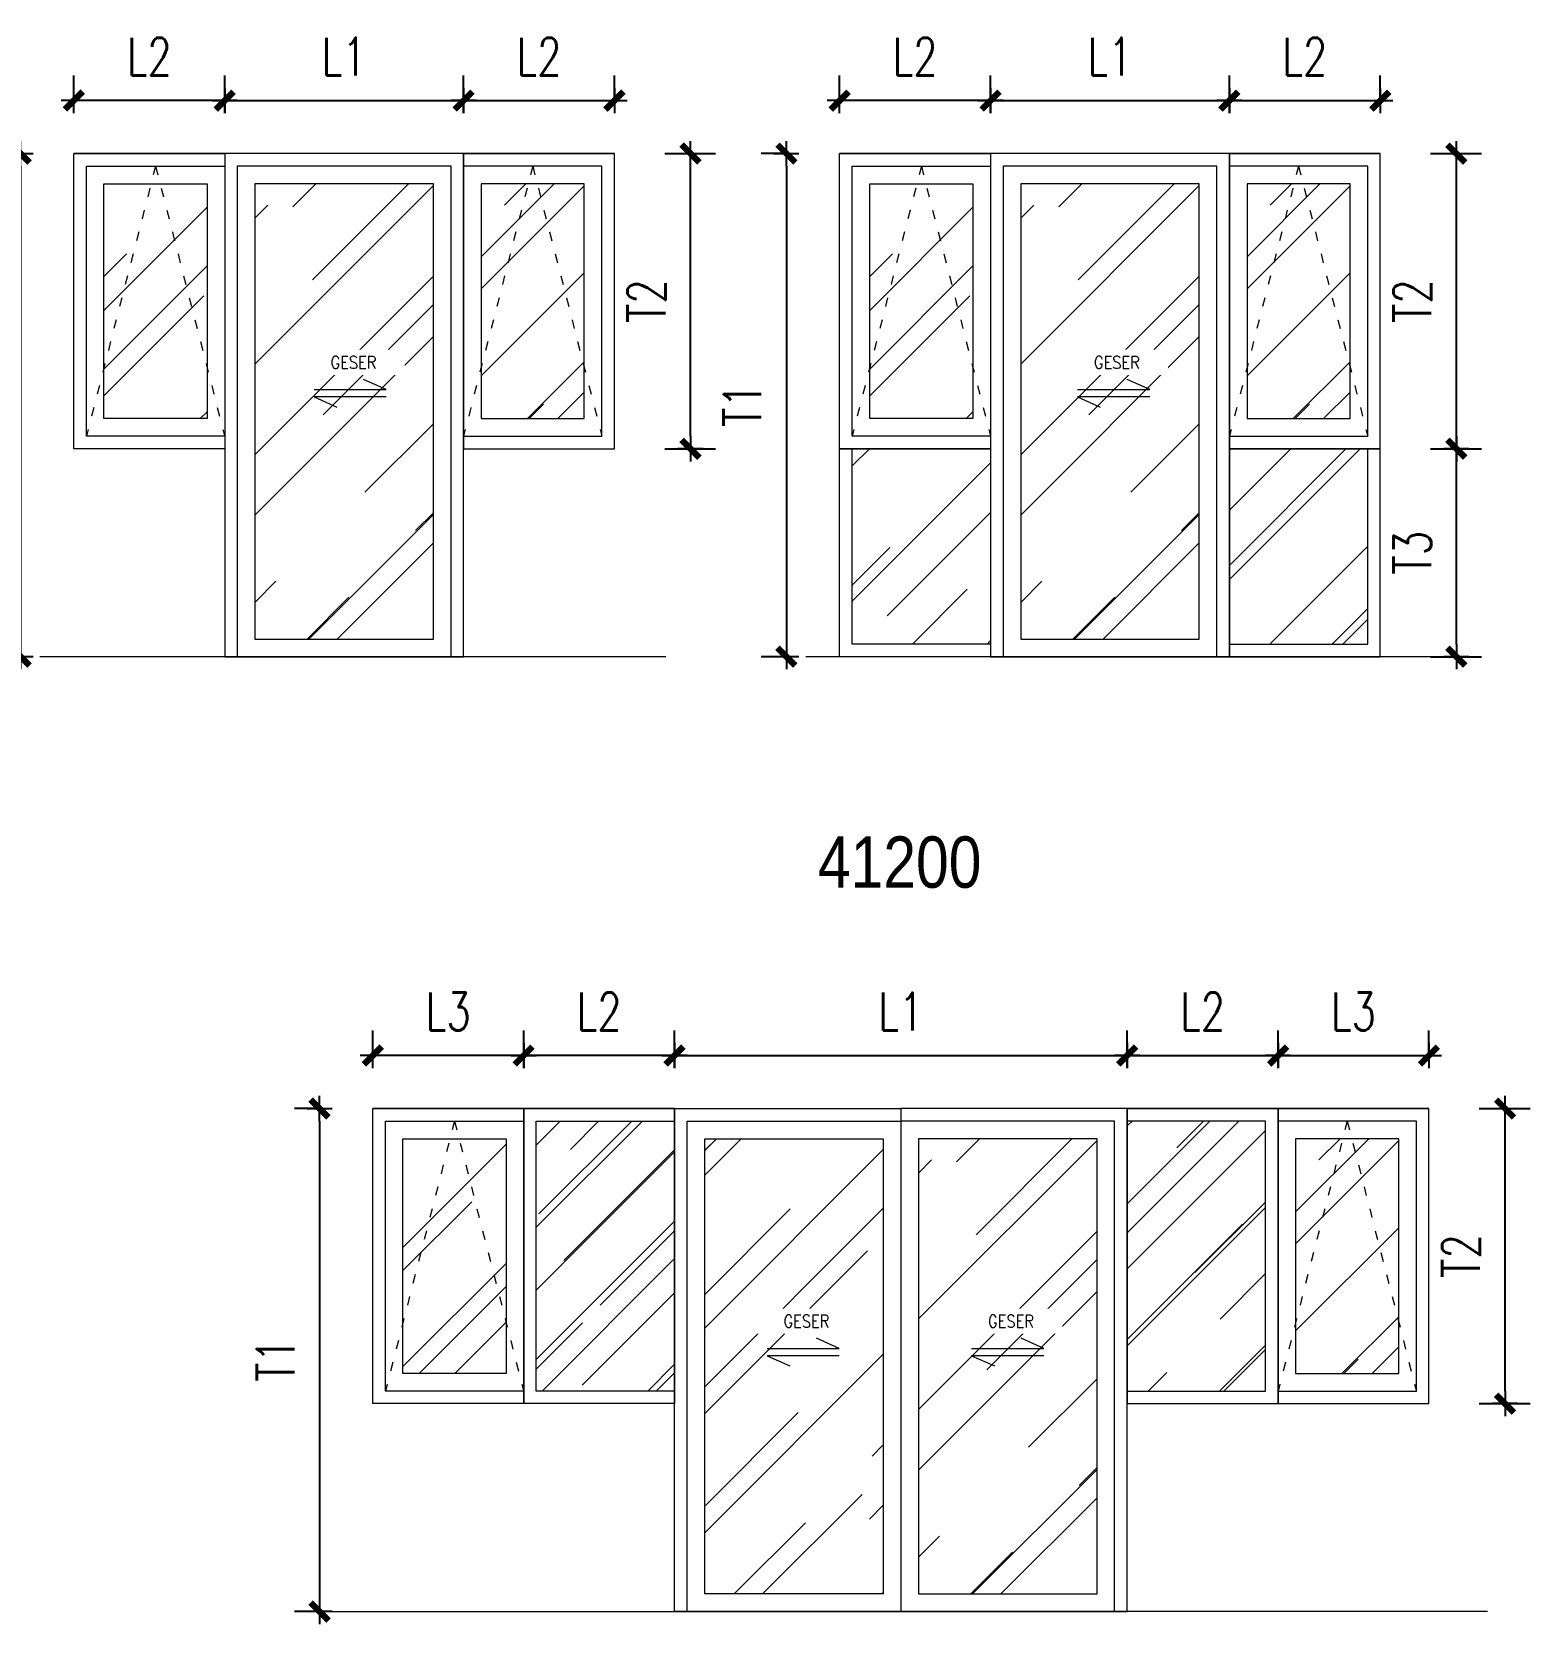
# Model space of a CAD drawing. Header units: centimetres. Extents: x 241563 to 294181, y -34797 to 61752.
# Drawn here: x 258932 to 264890, y -24379 to -18049 of the extents above; entities that cross this region are included whole.
import ezdxf

# ---------------------------------------------------------------- set-up
doc = ezdxf.new("R2010")
doc.units = ezdxf.units.CM
doc.header["$MEASUREMENT"] = 0
doc.linetypes.add('ACAD_ISO03W100', pattern=[30, 12, -18])
doc.layers.add('0.00', color=130, linetype='Continuous', lineweight=0)
doc.layers.add('0.09', color=30, linetype='Continuous', lineweight=9)
doc.styles.add('51DIM', font='SIMPLEX.shx', dxfattribs={"width": 0.85})
doc.styles.add('ISO', font='ARIALN.TTF')
doc.styles.add('TEXT', font='simplex.shx', dxfattribs={"width": 0.75})
doc.dimstyles.new('D100B', dxfattribs={"dimscale": 100, "dimtxt": 1.5, "dimasz": 0.5, "dimexe": 1, "dimexo": 2, "dimgap": 1, "dimtad": 1, "dimdec": 0, "dimzin": 0, "dimdsep": 46, "dimtxsty": 'TEXT', "dimblk1": 'tick', "dimblk2": 'tick', "dimsah": 1, "dimcen": 0, "dimclre": 15, "dimadec": 0, "dimazin": 0, "dimtfac": 1, "dimtdec": 0, "dimtix": 1, "dimtmove": 2, "dimatfit": 3, "dimldrblk": 'tick', "dimfxl": 1, "dimtolj": 1, "dimtzin": 0, "dimarcsym": 0})
pattern_1 = [(45, (5417.55, -37491.1), (424.2641, 1131.37085), [7500, -1000, 2500, -500]), (45, (5711, -36844.1), (-823.7794, 116.6726), [1500, -165, 3000, -375]), (45, (5293.8, -37013.82), (1601.59686, 2075.3584), [4000, -700, 2000, -500])]
pattern_2 = [(45, (8463.07, -37491.1), (424.2641, 1131.37085), [7500, -1000, 2500, -500]), (45, (8756.5, -36844.1), (-823.7794, 116.6726), [1500, -165, 3000, -375]), (45, (8339.33, -37013.82), (1601.59686, 2075.3584), [4000, -700, 2000, -500])]
pattern_3 = [(45, (-4593.2, -37491.1), (424.2641, 1131.37085), [7500, -1000, 2500, -500]), (45, (-4299.76, -36844.1), (-823.7794, 116.6726), [1500, -165, 3000, -375]), (45, (-4716.95, -37013.82), (1601.59686, 2075.3584), [4000, -700, 2000, -500])]
pattern_4 = [(45, (8056.57, -41287.47), (424.2641, 1131.37085), [7500, -1000, 2500, -500]), (45, (8350, -40640.5), (-823.7794, 116.6726), [1500, -165, 3000, -375]), (45, (7932.82, -40810.18), (1601.59686, 2075.3584), [4000, -700, 2000, -500])]
pattern_5 = [(45, (1720.2, -41287.47), (254.55844, 678.8225), [4500, -600, 1500, -300]), (45, (1896.27, -40899.27), (-494.26764, 70.0036), [900, -99, 1800, -225]), (45, (1645.95, -41001.1), (960.95812, 1245.21504), [2400, -420, 1200, -300])]
pattern_6 = [(45, (8656.57, -41287.47), (424.2641, 1131.37085), [7500, -1000, 2500, -500]), (45, (8950, -40640.5), (-823.7794, 116.6726), [1500, -165, 3000, -375]), (45, (8532.82, -40810.18), (1601.59686, 2075.3584), [4000, -700, 2000, -500])]

# ---------------------------------------------------------------- blocks, each defined once
blk = doc.blocks.new('tick')
for p, q in [((-1, 0), (1, 0)), ((0, 1), (0, -1))]:
    blk.add_line(p, q)
at = {"const_width": 0.5}
blk.add_lwpolyline([(-0.71, -0.71), (0.71, 0.71)], dxfattribs=at)
blk = doc.blocks.new('*D423')
at = {"color": 15, "linetype": 'Continuous', "lineweight": -2, "ltscale": 2, "transparency": 16777216}
for p, q in [((259698.8, -18333.1), (259698.8, -18222.4)), ((260648.8, -18333.1), (260648.8, -18222.4))]:
    blk.add_line(p, q, dxfattribs=at)
at = {"color": 0, "linetype": 'Continuous', "lineweight": -2, "ltscale": 2, "transparency": 16777216}
blk.add_line((259748.8, -18322.4), (260598.8, -18322.4), dxfattribs=at)
at = {"layer": 'Defpoints', "color": 0, "linetype": 'Continuous', "ltscale": 2, "transparency": 16777216}
for p in [(260648.8, -18322.4), (259698.8, -18533.1), (260648.8, -18533.1)]:
    blk.add_point(p, dxfattribs=at)
at = {"color": 0, "linetype": 'Continuous', "lineweight": -2, "ltscale": 2, "transparency": 16777216, "xscale": 50, "yscale": 50, "zscale": 50, "rotation": 180}
blk.add_blockref('tick', (259698.8, -18322.4), dxfattribs=at)
at = {"color": 0, "linetype": 'Continuous', "lineweight": -2, "ltscale": 2, "transparency": 16777216, "xscale": 50, "yscale": 50, "zscale": 50}
blk.add_blockref('tick', (260648.8, -18322.4), dxfattribs=at)
at = {"color": 0, "linetype": 'Continuous', "ltscale": 2, "transparency": 16777216, "insert": (260173.8, -18147.4), "char_height": 150, "attachment_point": 5, "style": 'TEXT'}
blk.add_mtext('\\A1;L1', dxfattribs=at)
blk = doc.blocks.new('*D424')
at = {"color": 15, "linetype": 'Continuous', "lineweight": -2, "ltscale": 2, "transparency": 16777216}
for p, q in [((260648.8, -18333.1), (260648.8, -18222.4)), ((261248.8, -18333.1), (261248.8, -18222.4))]:
    blk.add_line(p, q, dxfattribs=at)
at = {"color": 0, "linetype": 'Continuous', "lineweight": -2, "ltscale": 2, "transparency": 16777216}
blk.add_line((260698.8, -18322.4), (261198.8, -18322.4), dxfattribs=at)
at = {"layer": 'Defpoints', "color": 0, "linetype": 'Continuous', "ltscale": 2, "transparency": 16777216}
for p in [(261248.8, -18322.4), (260648.8, -18533.1), (261248.8, -18533.1)]:
    blk.add_point(p, dxfattribs=at)
at = {"color": 0, "linetype": 'Continuous', "lineweight": -2, "ltscale": 2, "transparency": 16777216, "xscale": 50, "yscale": 50, "zscale": 50, "rotation": 180}
blk.add_blockref('tick', (260648.8, -18322.4), dxfattribs=at)
at = {"color": 0, "linetype": 'Continuous', "lineweight": -2, "ltscale": 2, "transparency": 16777216, "xscale": 50, "yscale": 50, "zscale": 50}
blk.add_blockref('tick', (261248.8, -18322.4), dxfattribs=at)
at = {"color": 0, "linetype": 'Continuous', "ltscale": 2, "transparency": 16777216, "insert": (260948.8, -18147.4), "char_height": 150, "attachment_point": 5, "style": 'TEXT'}
blk.add_mtext('\\A1;L2', dxfattribs=at)
blk = doc.blocks.new('*D425')
at = {"color": 15, "linetype": 'Continuous', "lineweight": -2, "ltscale": 2, "transparency": 16777216}
for p, q in [((259098.8, -18333.1), (259098.8, -18222.4)), ((259698.8, -18333.1), (259698.8, -18222.4))]:
    blk.add_line(p, q, dxfattribs=at)
at = {"color": 0, "linetype": 'Continuous', "lineweight": -2, "ltscale": 2, "transparency": 16777216}
blk.add_line((259648.8, -18322.4), (259148.8, -18322.4), dxfattribs=at)
at = {"layer": 'Defpoints', "color": 0, "linetype": 'Continuous', "ltscale": 2, "transparency": 16777216}
for p in [(259098.8, -18322.4), (259098.8, -18533.1), (259698.8, -18533.1)]:
    blk.add_point(p, dxfattribs=at)
at = {"color": 0, "linetype": 'Continuous', "lineweight": -2, "ltscale": 2, "transparency": 16777216, "xscale": 50, "yscale": 50, "zscale": 50, "rotation": 180}
blk.add_blockref('tick', (259098.8, -18322.4), dxfattribs=at)
at = {"color": 0, "linetype": 'Continuous', "lineweight": -2, "ltscale": 2, "transparency": 16777216, "xscale": 50, "yscale": 50, "zscale": 50}
blk.add_blockref('tick', (259698.8, -18322.4), dxfattribs=at)
at = {"color": 0, "linetype": 'Continuous', "ltscale": 2, "transparency": 16777216, "insert": (259398.8, -18147.4), "char_height": 150, "attachment_point": 5, "style": 'TEXT'}
blk.add_mtext('\\A1;L2', dxfattribs=at)
blk = doc.blocks.new('*D426')
at = {"color": 15, "linetype": 'Continuous', "lineweight": -2, "ltscale": 2, "transparency": 16777216}
for p, q in [((261448.8, -18533.1), (261651.3, -18533.1)), ((261448.8, -19706.5), (261651.3, -19706.5))]:
    blk.add_line(p, q, dxfattribs=at)
at = {"color": 0, "linetype": 'Continuous', "lineweight": -2, "ltscale": 2, "transparency": 16777216}
blk.add_line((261551.3, -19656.5), (261551.3, -18583.1), dxfattribs=at)
at = {"layer": 'Defpoints', "color": 0, "linetype": 'Continuous', "ltscale": 2, "transparency": 16777216}
for p in [(261248.8, -18533.1), (261551.3, -18533.1), (261248.8, -19706.5)]:
    blk.add_point(p, dxfattribs=at)
at = {"color": 0, "linetype": 'Continuous', "lineweight": -2, "ltscale": 2, "transparency": 16777216, "xscale": 50, "yscale": 50, "zscale": 50}
for p, rotation in [((261551.3, -18533.1), 90), ((261551.3, -19706.5), 270)]:
    blk.add_blockref('tick', p, dxfattribs=dict(at, rotation=rotation))
at = {"color": 0, "linetype": 'Continuous', "ltscale": 2, "transparency": 16777216, "insert": (261376.3, -19119.8), "char_height": 150, "attachment_point": 5, "rotation": 90, "style": 'TEXT'}
blk.add_mtext('\\A1;T2', dxfattribs=at)
blk = doc.blocks.new('*D427')
at = {"color": 15, "linetype": 'Continuous', "lineweight": -2, "ltscale": 2, "transparency": 16777216}
for p, q in [((258898.8, -18533.1), (258787.1, -18533.1)), ((258898.8, -20533.1), (258787.1, -20533.1))]:
    blk.add_line(p, q, dxfattribs=at)
at = {"color": 0, "linetype": 'Continuous', "lineweight": -2, "ltscale": 2, "transparency": 16777216}
blk.add_line((258887.1, -18583.1), (258887.1, -20483.1), dxfattribs=at)
at = {"layer": 'Defpoints', "color": 0, "linetype": 'Continuous', "ltscale": 2, "transparency": 16777216}
for p in [(259098.8, -18533.1), (258887.1, -20533.1), (259098.8, -20533.1)]:
    blk.add_point(p, dxfattribs=at)
at = {"color": 0, "linetype": 'Continuous', "lineweight": -2, "ltscale": 2, "transparency": 16777216, "xscale": 50, "yscale": 50, "zscale": 50}
for p, rotation in [((258887.1, -18533.1), 90), ((258887.1, -20533.1), 270)]:
    blk.add_blockref('tick', p, dxfattribs=dict(at, rotation=rotation))
at = {"color": 0, "linetype": 'Continuous', "ltscale": 2, "transparency": 16777216, "insert": (258712.1, -19533.1), "char_height": 150, "attachment_point": 5, "rotation": 90, "style": 'TEXT'}
blk.add_mtext('\\A1;T1', dxfattribs=at)
blk = doc.blocks.new('*D428')
at = {"color": 15, "linetype": 'Continuous', "lineweight": -2, "ltscale": 2, "transparency": 16777216}
for p, q in [((262744.3, -18333.1), (262744.3, -18222.4)), ((263694.3, -18333.1), (263694.3, -18222.4))]:
    blk.add_line(p, q, dxfattribs=at)
at = {"color": 0, "linetype": 'Continuous', "lineweight": -2, "ltscale": 2, "transparency": 16777216}
blk.add_line((262794.3, -18322.4), (263644.3, -18322.4), dxfattribs=at)
at = {"layer": 'Defpoints', "color": 0, "linetype": 'Continuous', "ltscale": 2, "transparency": 16777216}
for p in [(263694.3, -18322.4), (262744.3, -18533.1), (263694.3, -18533.1)]:
    blk.add_point(p, dxfattribs=at)
at = {"color": 0, "linetype": 'Continuous', "lineweight": -2, "ltscale": 2, "transparency": 16777216, "xscale": 50, "yscale": 50, "zscale": 50, "rotation": 180}
blk.add_blockref('tick', (262744.3, -18322.4), dxfattribs=at)
at = {"color": 0, "linetype": 'Continuous', "lineweight": -2, "ltscale": 2, "transparency": 16777216, "xscale": 50, "yscale": 50, "zscale": 50}
blk.add_blockref('tick', (263694.3, -18322.4), dxfattribs=at)
at = {"color": 0, "linetype": 'Continuous', "ltscale": 2, "transparency": 16777216, "insert": (263219.3, -18147.4), "char_height": 150, "attachment_point": 5, "style": 'TEXT'}
blk.add_mtext('\\A1;L1', dxfattribs=at)
blk = doc.blocks.new('*D429')
at = {"color": 15, "linetype": 'Continuous', "lineweight": -2, "ltscale": 2, "transparency": 16777216}
for p, q in [((263694.3, -18333.1), (263694.3, -18222.4)), ((264294.3, -18333.1), (264294.3, -18222.4))]:
    blk.add_line(p, q, dxfattribs=at)
at = {"color": 0, "linetype": 'Continuous', "lineweight": -2, "ltscale": 2, "transparency": 16777216}
blk.add_line((263744.3, -18322.4), (264244.3, -18322.4), dxfattribs=at)
at = {"layer": 'Defpoints', "color": 0, "linetype": 'Continuous', "ltscale": 2, "transparency": 16777216}
for p in [(264294.3, -18322.4), (263694.3, -18533.1), (264294.3, -18533.1)]:
    blk.add_point(p, dxfattribs=at)
at = {"color": 0, "linetype": 'Continuous', "lineweight": -2, "ltscale": 2, "transparency": 16777216, "xscale": 50, "yscale": 50, "zscale": 50, "rotation": 180}
blk.add_blockref('tick', (263694.3, -18322.4), dxfattribs=at)
at = {"color": 0, "linetype": 'Continuous', "lineweight": -2, "ltscale": 2, "transparency": 16777216, "xscale": 50, "yscale": 50, "zscale": 50}
blk.add_blockref('tick', (264294.3, -18322.4), dxfattribs=at)
at = {"color": 0, "linetype": 'Continuous', "ltscale": 2, "transparency": 16777216, "insert": (263994.3, -18147.4), "char_height": 150, "attachment_point": 5, "style": 'TEXT'}
blk.add_mtext('\\A1;L2', dxfattribs=at)
blk = doc.blocks.new('*D430')
at = {"color": 15, "linetype": 'Continuous', "lineweight": -2, "ltscale": 2, "transparency": 16777216}
for p, q in [((262144.3, -18333.1), (262144.3, -18222.4)), ((262744.3, -18333.1), (262744.3, -18222.4))]:
    blk.add_line(p, q, dxfattribs=at)
at = {"color": 0, "linetype": 'Continuous', "lineweight": -2, "ltscale": 2, "transparency": 16777216}
blk.add_line((262694.3, -18322.4), (262194.3, -18322.4), dxfattribs=at)
at = {"layer": 'Defpoints', "color": 0, "linetype": 'Continuous', "ltscale": 2, "transparency": 16777216}
for p in [(262144.3, -18322.4), (262144.3, -18533.1), (262744.3, -18533.1)]:
    blk.add_point(p, dxfattribs=at)
at = {"color": 0, "linetype": 'Continuous', "lineweight": -2, "ltscale": 2, "transparency": 16777216, "xscale": 50, "yscale": 50, "zscale": 50, "rotation": 180}
blk.add_blockref('tick', (262144.3, -18322.4), dxfattribs=at)
at = {"color": 0, "linetype": 'Continuous', "lineweight": -2, "ltscale": 2, "transparency": 16777216, "xscale": 50, "yscale": 50, "zscale": 50}
blk.add_blockref('tick', (262744.3, -18322.4), dxfattribs=at)
at = {"color": 0, "linetype": 'Continuous', "ltscale": 2, "transparency": 16777216, "insert": (262444.3, -18147.4), "char_height": 150, "attachment_point": 5, "style": 'TEXT'}
blk.add_mtext('\\A1;L2', dxfattribs=at)
blk = doc.blocks.new('*D431')
at = {"color": 15, "linetype": 'Continuous', "lineweight": -2, "ltscale": 2, "transparency": 16777216}
for p, q in [((264494.3, -18533.1), (264696.9, -18533.1)), ((264494.3, -19706.5), (264696.9, -19706.5))]:
    blk.add_line(p, q, dxfattribs=at)
at = {"color": 0, "linetype": 'Continuous', "lineweight": -2, "ltscale": 2, "transparency": 16777216}
blk.add_line((264596.9, -19656.5), (264596.9, -18583.1), dxfattribs=at)
at = {"layer": 'Defpoints', "color": 0, "linetype": 'Continuous', "ltscale": 2, "transparency": 16777216}
for p in [(264294.3, -18533.1), (264596.9, -18533.1), (264294.3, -19706.5)]:
    blk.add_point(p, dxfattribs=at)
at = {"color": 0, "linetype": 'Continuous', "lineweight": -2, "ltscale": 2, "transparency": 16777216, "xscale": 50, "yscale": 50, "zscale": 50}
for p, rotation in [((264596.9, -18533.1), 90), ((264596.9, -19706.5), 270)]:
    blk.add_blockref('tick', p, dxfattribs=dict(at, rotation=rotation))
at = {"color": 0, "linetype": 'Continuous', "ltscale": 2, "transparency": 16777216, "insert": (264421.9, -19119.8), "char_height": 150, "attachment_point": 5, "rotation": 90, "style": 'TEXT'}
blk.add_mtext('\\A1;T2', dxfattribs=at)
blk = doc.blocks.new('*D432')
at = {"color": 15, "linetype": 'Continuous', "lineweight": -2, "ltscale": 2, "transparency": 16777216}
for p, q in [((264494.3, -19706.5), (264696.9, -19706.5)), ((264494.3, -20533.1), (264696.9, -20533.1))]:
    blk.add_line(p, q, dxfattribs=at)
at = {"color": 0, "linetype": 'Continuous', "lineweight": -2, "ltscale": 2, "transparency": 16777216}
blk.add_line((264596.9, -20483.1), (264596.9, -19756.5), dxfattribs=at)
at = {"layer": 'Defpoints', "color": 0, "linetype": 'Continuous', "ltscale": 2, "transparency": 16777216}
for p in [(264294.3, -19706.5), (264596.9, -19706.5), (264294.3, -20533.1)]:
    blk.add_point(p, dxfattribs=at)
at = {"color": 0, "linetype": 'Continuous', "lineweight": -2, "ltscale": 2, "transparency": 16777216, "xscale": 50, "yscale": 50, "zscale": 50}
for p, rotation in [((264596.9, -19706.5), 90), ((264596.9, -20533.1), 270)]:
    blk.add_blockref('tick', p, dxfattribs=dict(at, rotation=rotation))
at = {"color": 0, "linetype": 'Continuous', "ltscale": 2, "transparency": 16777216, "insert": (264421.9, -20119.8), "char_height": 150, "attachment_point": 5, "rotation": 90, "style": 'TEXT'}
blk.add_mtext('\\A1;T3', dxfattribs=at)
blk = doc.blocks.new('*D433')
at = {"color": 15, "linetype": 'Continuous', "lineweight": -2, "ltscale": 2, "transparency": 16777216}
for p, q in [((261944.3, -18533.1), (261832.7, -18533.1)), ((261944.3, -20533.1), (261832.7, -20533.1))]:
    blk.add_line(p, q, dxfattribs=at)
at = {"color": 0, "linetype": 'Continuous', "lineweight": -2, "ltscale": 2, "transparency": 16777216}
blk.add_line((261932.7, -18583.1), (261932.7, -20483.1), dxfattribs=at)
at = {"layer": 'Defpoints', "color": 0, "linetype": 'Continuous', "ltscale": 2, "transparency": 16777216}
for p in [(262144.3, -18533.1), (261932.7, -20533.1), (262144.3, -20533.1)]:
    blk.add_point(p, dxfattribs=at)
at = {"color": 0, "linetype": 'Continuous', "lineweight": -2, "ltscale": 2, "transparency": 16777216, "xscale": 50, "yscale": 50, "zscale": 50}
for p, rotation in [((261932.7, -18533.1), 90), ((261932.7, -20533.1), 270)]:
    blk.add_blockref('tick', p, dxfattribs=dict(at, rotation=rotation))
at = {"color": 0, "linetype": 'Continuous', "ltscale": 2, "transparency": 16777216, "insert": (261757.7, -19533.1), "char_height": 150, "attachment_point": 5, "rotation": 90, "style": 'TEXT'}
blk.add_mtext('\\A1;T1', dxfattribs=at)
blk = doc.blocks.new('*D462')
at = {"color": 15, "linetype": 'Continuous', "lineweight": -2, "ltscale": 2, "transparency": 16777216}
for p, q in [((261487.8, -22129.4), (261487.8, -22018.8)), ((263287.8, -22129.4), (263287.8, -22018.8))]:
    blk.add_line(p, q, dxfattribs=at)
at = {"color": 0, "linetype": 'Continuous', "lineweight": -2, "ltscale": 2, "transparency": 16777216}
blk.add_line((261537.8, -22118.8), (263237.8, -22118.8), dxfattribs=at)
at = {"layer": 'Defpoints', "color": 0, "linetype": 'Continuous', "ltscale": 2, "transparency": 16777216}
for p in [(263287.8, -22118.8), (261487.8, -22329.4), (263287.8, -22329.4)]:
    blk.add_point(p, dxfattribs=at)
at = {"color": 0, "linetype": 'Continuous', "lineweight": -2, "ltscale": 2, "transparency": 16777216, "xscale": 50, "yscale": 50, "zscale": 50, "rotation": 180}
blk.add_blockref('tick', (261487.8, -22118.8), dxfattribs=at)
at = {"color": 0, "linetype": 'Continuous', "lineweight": -2, "ltscale": 2, "transparency": 16777216, "xscale": 50, "yscale": 50, "zscale": 50}
blk.add_blockref('tick', (263287.8, -22118.8), dxfattribs=at)
at = {"color": 0, "linetype": 'Continuous', "ltscale": 2, "transparency": 16777216, "insert": (262387.8, -21943.8), "char_height": 150, "attachment_point": 5, "style": 'TEXT'}
blk.add_mtext('\\A1;L1', dxfattribs=at)
blk = doc.blocks.new('*D463')
at = {"color": 15, "linetype": 'Continuous', "lineweight": -2, "ltscale": 2, "transparency": 16777216}
for p, q in [((263287.8, -22129.4), (263287.8, -22018.8)), ((263887.8, -22129.4), (263887.8, -22018.8))]:
    blk.add_line(p, q, dxfattribs=at)
at = {"color": 0, "linetype": 'Continuous', "lineweight": -2, "ltscale": 2, "transparency": 16777216}
blk.add_line((263337.8, -22118.8), (263837.8, -22118.8), dxfattribs=at)
at = {"layer": 'Defpoints', "color": 0, "linetype": 'Continuous', "ltscale": 2, "transparency": 16777216}
for p in [(263887.8, -22118.8), (263287.8, -22329.4), (263887.8, -22329.4)]:
    blk.add_point(p, dxfattribs=at)
at = {"color": 0, "linetype": 'Continuous', "lineweight": -2, "ltscale": 2, "transparency": 16777216, "xscale": 50, "yscale": 50, "zscale": 50, "rotation": 180}
blk.add_blockref('tick', (263287.8, -22118.8), dxfattribs=at)
at = {"color": 0, "linetype": 'Continuous', "lineweight": -2, "ltscale": 2, "transparency": 16777216, "xscale": 50, "yscale": 50, "zscale": 50}
blk.add_blockref('tick', (263887.8, -22118.8), dxfattribs=at)
at = {"color": 0, "linetype": 'Continuous', "ltscale": 2, "transparency": 16777216, "insert": (263587.8, -21943.8), "char_height": 150, "attachment_point": 5, "style": 'TEXT'}
blk.add_mtext('\\A1;L2', dxfattribs=at)
blk = doc.blocks.new('*D464')
at = {"color": 15, "linetype": 'Continuous', "lineweight": -2, "ltscale": 2, "transparency": 16777216}
for p, q in [((263887.8, -22129.4), (263887.8, -22018.8)), ((264487.8, -22129.4), (264487.8, -22018.8))]:
    blk.add_line(p, q, dxfattribs=at)
at = {"color": 0, "linetype": 'Continuous', "lineweight": -2, "ltscale": 2, "transparency": 16777216}
blk.add_line((263937.8, -22118.8), (264437.8, -22118.8), dxfattribs=at)
at = {"layer": 'Defpoints', "color": 0, "linetype": 'Continuous', "ltscale": 2, "transparency": 16777216}
for p in [(264487.8, -22118.8), (263887.8, -22329.4), (264487.8, -22329.4)]:
    blk.add_point(p, dxfattribs=at)
at = {"color": 0, "linetype": 'Continuous', "lineweight": -2, "ltscale": 2, "transparency": 16777216, "xscale": 50, "yscale": 50, "zscale": 50, "rotation": 180}
blk.add_blockref('tick', (263887.8, -22118.8), dxfattribs=at)
at = {"color": 0, "linetype": 'Continuous', "lineweight": -2, "ltscale": 2, "transparency": 16777216, "xscale": 50, "yscale": 50, "zscale": 50}
blk.add_blockref('tick', (264487.8, -22118.8), dxfattribs=at)
at = {"color": 0, "linetype": 'Continuous', "ltscale": 2, "transparency": 16777216, "insert": (264187.8, -21943.8), "char_height": 150, "attachment_point": 5, "style": 'TEXT'}
blk.add_mtext('\\A1;L3', dxfattribs=at)
blk = doc.blocks.new('*D465')
at = {"color": 15, "linetype": 'Continuous', "lineweight": -2, "ltscale": 2, "transparency": 16777216}
for p, q in [((260887.8, -22129.4), (260887.8, -22018.8)), ((261487.8, -22129.4), (261487.8, -22018.8))]:
    blk.add_line(p, q, dxfattribs=at)
at = {"color": 0, "linetype": 'Continuous', "lineweight": -2, "ltscale": 2, "transparency": 16777216}
blk.add_line((261437.8, -22118.8), (260937.8, -22118.8), dxfattribs=at)
at = {"layer": 'Defpoints', "color": 0, "linetype": 'Continuous', "ltscale": 2, "transparency": 16777216}
for p in [(260887.8, -22118.8), (260887.8, -22329.4), (261487.8, -22329.4)]:
    blk.add_point(p, dxfattribs=at)
at = {"color": 0, "linetype": 'Continuous', "lineweight": -2, "ltscale": 2, "transparency": 16777216, "xscale": 50, "yscale": 50, "zscale": 50, "rotation": 180}
blk.add_blockref('tick', (260887.8, -22118.8), dxfattribs=at)
at = {"color": 0, "linetype": 'Continuous', "lineweight": -2, "ltscale": 2, "transparency": 16777216, "xscale": 50, "yscale": 50, "zscale": 50}
blk.add_blockref('tick', (261487.8, -22118.8), dxfattribs=at)
at = {"color": 0, "linetype": 'Continuous', "ltscale": 2, "transparency": 16777216, "insert": (261187.8, -21943.8), "char_height": 150, "attachment_point": 5, "style": 'TEXT'}
blk.add_mtext('\\A1;L2', dxfattribs=at)
blk = doc.blocks.new('*D466')
at = {"color": 15, "linetype": 'Continuous', "lineweight": -2, "ltscale": 2, "transparency": 16777216}
for p, q in [((260287.8, -22129.4), (260287.8, -22018.8)), ((260887.8, -22129.4), (260887.8, -22018.8))]:
    blk.add_line(p, q, dxfattribs=at)
at = {"color": 0, "linetype": 'Continuous', "lineweight": -2, "ltscale": 2, "transparency": 16777216}
blk.add_line((260837.8, -22118.8), (260337.8, -22118.8), dxfattribs=at)
at = {"layer": 'Defpoints', "color": 0, "linetype": 'Continuous', "ltscale": 2, "transparency": 16777216}
for p in [(260287.8, -22118.8), (260287.8, -22329.4), (260887.8, -22329.4)]:
    blk.add_point(p, dxfattribs=at)
at = {"color": 0, "linetype": 'Continuous', "lineweight": -2, "ltscale": 2, "transparency": 16777216, "xscale": 50, "yscale": 50, "zscale": 50, "rotation": 180}
blk.add_blockref('tick', (260287.8, -22118.8), dxfattribs=at)
at = {"color": 0, "linetype": 'Continuous', "lineweight": -2, "ltscale": 2, "transparency": 16777216, "xscale": 50, "yscale": 50, "zscale": 50}
blk.add_blockref('tick', (260887.8, -22118.8), dxfattribs=at)
at = {"color": 0, "linetype": 'Continuous', "ltscale": 2, "transparency": 16777216, "insert": (260587.8, -21943.8), "char_height": 150, "attachment_point": 5, "style": 'TEXT'}
blk.add_mtext('\\A1;L3', dxfattribs=at)
blk = doc.blocks.new('*D467')
at = {"color": 15, "linetype": 'Continuous', "lineweight": -2, "ltscale": 2, "transparency": 16777216}
for p, q in [((264687.8, -22329.4), (264890.4, -22329.4)), ((264687.8, -23502.8), (264890.4, -23502.8))]:
    blk.add_line(p, q, dxfattribs=at)
at = {"color": 0, "linetype": 'Continuous', "lineweight": -2, "ltscale": 2, "transparency": 16777216}
blk.add_line((264790.4, -23452.8), (264790.4, -22379.4), dxfattribs=at)
at = {"layer": 'Defpoints', "color": 0, "linetype": 'Continuous', "ltscale": 2, "transparency": 16777216}
for p in [(264487.8, -22329.4), (264790.4, -22329.4), (264487.8, -23502.8)]:
    blk.add_point(p, dxfattribs=at)
at = {"color": 0, "linetype": 'Continuous', "lineweight": -2, "ltscale": 2, "transparency": 16777216, "xscale": 50, "yscale": 50, "zscale": 50}
for p, rotation in [((264790.4, -22329.4), 90), ((264790.4, -23502.8), 270)]:
    blk.add_blockref('tick', p, dxfattribs=dict(at, rotation=rotation))
at = {"color": 0, "linetype": 'Continuous', "ltscale": 2, "transparency": 16777216, "insert": (264615.4, -22916.1), "char_height": 150, "attachment_point": 5, "rotation": 90, "style": 'TEXT'}
blk.add_mtext('\\A1;T2', dxfattribs=at)
blk = doc.blocks.new('*D468')
at = {"color": 15, "linetype": 'Continuous', "lineweight": -2, "ltscale": 2, "transparency": 16777216}
for p, q in [((260087.8, -22329.4), (259976.2, -22329.4)), ((260087.8, -24329.4), (259976.2, -24329.4))]:
    blk.add_line(p, q, dxfattribs=at)
at = {"color": 0, "linetype": 'Continuous', "lineweight": -2, "ltscale": 2, "transparency": 16777216}
blk.add_line((260076.2, -22379.4), (260076.2, -24279.4), dxfattribs=at)
at = {"layer": 'Defpoints', "color": 0, "linetype": 'Continuous', "ltscale": 2, "transparency": 16777216}
for p in [(260287.8, -22329.4), (260076.2, -24329.4), (260287.8, -24329.4)]:
    blk.add_point(p, dxfattribs=at)
at = {"color": 0, "linetype": 'Continuous', "lineweight": -2, "ltscale": 2, "transparency": 16777216, "xscale": 50, "yscale": 50, "zscale": 50}
for p, rotation in [((260076.2, -22329.4), 90), ((260076.2, -24329.4), 270)]:
    blk.add_blockref('tick', p, dxfattribs=dict(at, rotation=rotation))
at = {"color": 0, "linetype": 'Continuous', "ltscale": 2, "transparency": 16777216, "insert": (259901.2, -23329.4), "char_height": 150, "attachment_point": 5, "rotation": 90, "style": 'TEXT'}
blk.add_mtext('\\A1;T1', dxfattribs=at)

msp = doc.modelspace()

# ---------------------------------------------------------------- hatches: boundary and pattern name
at = {"layer": '0.00', "linetype": 'Continuous', "ltscale": 2}
h = msp.add_hatch(dxfattribs=at)
h.set_pattern_fill('AR-RROOF', color=4, scale=500, angle=45)
h.set_pattern_definition(pattern_1)
h.paths.add_polyline_path([(259218.8, -18653.1), (259628.8, -18653.1), (259628.8, -19586.5), (259218.8, -19586.5)])
h = msp.add_hatch(dxfattribs=at)
h.set_pattern_fill('AR-RROOF', color=4, scale=500, angle=45)
h.set_pattern_definition(pattern_1)
h.paths.add_polyline_path([(259818.8, -20463.1), (260528.8, -20463.1), (260528.8, -18653.1), (259818.8, -18653.1)])
h = msp.add_hatch(dxfattribs=at)
h.set_pattern_fill('AR-RROOF', color=4, scale=500, angle=45)
h.set_pattern_definition(pattern_1)
h.paths.add_polyline_path([(261128.8, -18653.1), (260718.8, -18653.1), (260718.8, -19586.5), (261128.8, -19586.5)])
h = msp.add_hatch(dxfattribs=at)
h.set_pattern_fill('AR-RROOF', color=4, scale=500, angle=45)
h.set_pattern_definition(pattern_2)
h.paths.add_polyline_path([(262264.3, -18653.1), (262674.3, -18653.1), (262674.3, -19586.5), (262264.3, -19586.5)])
h = msp.add_hatch(dxfattribs=at)
h.set_pattern_fill('AR-RROOF', color=4, scale=500, angle=45)
h.set_pattern_definition(pattern_2)
h.paths.add_polyline_path([(262864.3, -20463.1), (263574.3, -20463.1), (263574.3, -18653.1), (262864.3, -18653.1)])
h = msp.add_hatch(dxfattribs=at)
h.set_pattern_fill('AR-RROOF', color=4, scale=500, angle=45)
h.set_pattern_definition(pattern_2)
h.paths.add_polyline_path([(264174.3, -18653.1), (263764.3, -18653.1), (263764.3, -19586.5), (264174.3, -19586.5)])
h = msp.add_hatch(dxfattribs=at)
h.set_pattern_fill('AR-RROOF', color=4, scale=500, angle=45)
h.set_pattern_definition(pattern_3)
h.paths.add_polyline_path([(262194.3, -19706.5), (262744.3, -19706.5), (262744.3, -20483.1), (262194.3, -20483.1)])
h = msp.add_hatch(dxfattribs=at)
h.set_pattern_fill('AR-RROOF', color=4, scale=500, angle=45)
h.set_pattern_definition(pattern_3)
h.paths.add_polyline_path([(264244.3, -19706.5), (263694.3, -19706.5), (263694.3, -20483.1), (264244.3, -20483.1)])
at = {"layer": '0.00', "linetype": 'ACAD_ISO03W100', "ltscale": 3, "true_color": 0xf8d731}
h = msp.add_hatch(dxfattribs=at)
h.set_pattern_fill('AR-RROOF', color=40, scale=300, angle=45)
h.set_pattern_definition(pattern_5)
h.paths.add_polyline_path([(260937.8, -22379.4), (261487.8, -22379.4), (261487.8, -23452.8), (260937.8, -23452.8)])
h = msp.add_hatch(dxfattribs=at)
h.set_pattern_fill('AR-RROOF', color=40, scale=300, angle=45)
h.set_pattern_definition(pattern_5)
h.paths.add_polyline_path([(263837.8, -22379.4), (263287.8, -22379.4), (263287.8, -23452.8), (263837.8, -23452.8)])
at = {"layer": '0.00', "linetype": 'Continuous', "ltscale": 2}
h = msp.add_hatch(dxfattribs=at)
h.set_pattern_fill('AR-RROOF', color=4, scale=500, angle=45)
h.set_pattern_definition(pattern_6)
h.paths.add_polyline_path([(260407.8, -22449.4), (260817.8, -22449.4), (260817.8, -23382.8), (260407.8, -23382.8)])
h = msp.add_hatch(dxfattribs=at)
h.set_pattern_fill('AR-RROOF', color=4, scale=500, angle=45)
h.set_pattern_definition(pattern_4)
h.paths.add_polyline_path([(262317.8, -24259.4), (261607.8, -24259.4), (261607.8, -22449.4), (262317.8, -22449.4)])
h = msp.add_hatch(dxfattribs=at)
h.set_pattern_fill('AR-RROOF', color=4, scale=500, angle=45)
h.set_pattern_definition(pattern_4)
h.paths.add_polyline_path([(262457.8, -24259.4), (263167.8, -24259.4), (263167.8, -22449.4), (262457.8, -22449.4)])
h = msp.add_hatch(dxfattribs=at)
h.set_pattern_fill('AR-RROOF', color=4, scale=500, angle=45)
h.set_pattern_definition(pattern_6)
h.paths.add_polyline_path([(264367.8, -22449.4), (263957.8, -22449.4), (263957.8, -23382.8), (264367.8, -23382.8)])

# ---------------------------------------------------------------- linework, layer by layer
at = {"layer": '0.00', "color": 40, "linetype": 'Continuous', "ltscale": 2, "true_color": 0xf8d731}
for p, q in [((259698.8, -18533.1), (259098.8, -18533.1)), ((260648.8, -18533.1), (261248.8, -18533.1)), ((262744.3, -18533.1), (262144.3, -18533.1)), ((263694.3, -18533.1), (264294.3, -18533.1)), ((260887.8, -22329.4), (260287.8, -22329.4)), ((261487.8, -22329.4), (260887.8, -22329.4)), ((263287.8, -22329.4), (263887.8, -22329.4)), ((263887.8, -22329.4), (264487.8, -22329.4))]:
    msp.add_line(p, q, dxfattribs=at)
at = {"layer": '0.00', "color": 40, "linetype": 'Continuous', "ltscale": 0.5, "true_color": 0xf8d731}
for p, q in [((261453.1, -20533.1), (258963.8, -20533.1)), ((264498.6, -20533.1), (262009.3, -20533.1)), ((260054.6, -24329.4), (262689.6, -24329.4)), ((264721, -24329.4), (262086, -24329.4))]:
    msp.add_line(p, q, dxfattribs=at)
at = {"layer": '0.00', "color": 40, "linetype": 'Continuous', "ltscale": 2, "true_color": 0xf8d731}
for points in [[(259098.8, -18533.1), (259698.8, -18533.1), (259698.8, -19706.5), (259098.8, -19706.5)], [(261248.8, -18533.1), (260648.8, -18533.1), (260648.8, -19706.5), (261248.8, -19706.5)], [(262144.3, -18533.1), (262744.3, -18533.1), (262744.3, -19706.5), (262144.3, -19706.5)], [(264294.3, -18533.1), (263694.3, -18533.1), (263694.3, -19706.5), (264294.3, -19706.5)], [(259148.8, -18583.1), (259698.8, -18583.1), (259698.8, -19656.5), (259148.8, -19656.5)], [(261198.8, -18583.1), (260648.8, -18583.1), (260648.8, -19656.5), (261198.8, -19656.5)], [(262194.3, -18583.1), (262744.3, -18583.1), (262744.3, -19656.5), (262194.3, -19656.5)], [(264244.3, -18583.1), (263694.3, -18583.1), (263694.3, -19656.5), (264244.3, -19656.5)], [(259218.8, -18653.1), (259628.8, -18653.1), (259628.8, -19586.5), (259218.8, -19586.5)], [(261128.8, -18653.1), (260718.8, -18653.1), (260718.8, -19586.5), (261128.8, -19586.5)], [(262264.3, -18653.1), (262674.3, -18653.1), (262674.3, -19586.5), (262264.3, -19586.5)], [(264174.3, -18653.1), (263764.3, -18653.1), (263764.3, -19586.5), (264174.3, -19586.5)], [(262144.3, -19706.5), (262744.3, -19706.5), (262744.3, -20533.1), (262144.3, -20533.1)], [(262194.3, -19706.5), (262744.3, -19706.5), (262744.3, -20483.1), (262194.3, -20483.1)], [(264294.3, -19706.5), (263694.3, -19706.5), (263694.3, -20533.1), (264294.3, -20533.1)], [(264244.3, -19706.5), (263694.3, -19706.5), (263694.3, -20483.1), (264244.3, -20483.1)], [(260287.8, -22329.4), (260887.8, -22329.4), (260887.8, -23502.8), (260287.8, -23502.8)], [(260887.8, -22329.4), (261487.8, -22329.4), (261487.8, -23502.8), (260887.8, -23502.8)], [(263887.8, -22329.4), (263287.8, -22329.4), (263287.8, -23502.8), (263887.8, -23502.8)], [(264487.8, -22329.4), (263887.8, -22329.4), (263887.8, -23502.8), (264487.8, -23502.8)], [(260337.8, -22379.4), (260887.8, -22379.4), (260887.8, -23452.8), (260337.8, -23452.8)], [(260937.8, -22379.4), (261487.8, -22379.4), (261487.8, -23452.8), (260937.8, -23452.8)], [(263837.8, -22379.4), (263287.8, -22379.4), (263287.8, -23452.8), (263837.8, -23452.8)], [(264437.8, -22379.4), (263887.8, -22379.4), (263887.8, -23452.8), (264437.8, -23452.8)], [(260407.8, -22449.4), (260817.8, -22449.4), (260817.8, -23382.8), (260407.8, -23382.8)], [(264367.8, -22449.4), (263957.8, -22449.4), (263957.8, -23382.8), (264367.8, -23382.8)]]:
    msp.add_lwpolyline(points, close=True, dxfattribs=at)
at = {"layer": '0.00', "color": 40, "linetype": 'Continuous', "ltscale": 0.5, "true_color": 0xf8d731}
for points in [[(259698.8, -20533.1), (260648.8, -20533.1), (260648.8, -18533.1), (259698.8, -18533.1)], [(262744.3, -20533.1), (263694.3, -20533.1), (263694.3, -18533.1), (262744.3, -18533.1)], [(259748.8, -20533.1), (260598.8, -20533.1), (260598.8, -18583.1), (259748.8, -18583.1)], [(262794.3, -20533.1), (263644.3, -20533.1), (263644.3, -18583.1), (262794.3, -18583.1)], [(259818.8, -20463.1), (260528.8, -20463.1), (260528.8, -18653.1), (259818.8, -18653.1)], [(262864.3, -20463.1), (263574.3, -20463.1), (263574.3, -18653.1), (262864.3, -18653.1)], [(262387.8, -24329.4), (261487.8, -24329.4), (261487.8, -22329.4), (262387.8, -22329.4)], [(262387.8, -24329.4), (263287.8, -24329.4), (263287.8, -22329.4), (262387.8, -22329.4)], [(262387.8, -24329.4), (261537.8, -24329.4), (261537.8, -22379.4), (262387.8, -22379.4)], [(262387.8, -24329.4), (263237.8, -24329.4), (263237.8, -22379.4), (262387.8, -22379.4)], [(262317.8, -24259.4), (261607.8, -24259.4), (261607.8, -22449.4), (262317.8, -22449.4)], [(262457.8, -24259.4), (263167.8, -24259.4), (263167.8, -22449.4), (262457.8, -22449.4)]]:
    msp.add_lwpolyline(points, close=True, dxfattribs=at)
at = {"layer": '0.00', "color": 40, "linetype": 'ACAD_ISO03W100', "ltscale": 3, "true_color": 0xf8d731}
for points in [[(259423.8, -18583.1), (259148.8, -19656.5)], [(259423.8, -18583.1), (259698.8, -19656.5)], [(260923.8, -18583.1), (260648.8, -19656.5)], [(260923.8, -18583.1), (261198.8, -19656.5)], [(262469.3, -18583.1), (262194.3, -19656.5)], [(262469.3, -18583.1), (262744.3, -19656.5)], [(263969.3, -18583.1), (263694.3, -19656.5)], [(263969.3, -18583.1), (264244.3, -19656.5)], [(260612.8, -22379.4), (260337.8, -23452.8)], [(260612.8, -22379.4), (260887.8, -23452.8)], [(264162.8, -22379.4), (263887.8, -23452.8)], [(264162.8, -22379.4), (264437.8, -23452.8)]]:
    msp.add_lwpolyline(points, dxfattribs=at)
at = {"layer": '0.00', "color": 40, "linetype": 'Continuous', "ltscale": 2, "true_color": 0xf8d731}
for points in [[(260341.6, -19500.2), (260054.5, -19500.2), (260144.7, -19540.8)], [(263377.3, -19500.2), (263090.2, -19500.2), (263180.4, -19540.8)], [(262143, -23312.3), (261855.9, -23312.3), (261946.1, -23353)], [(262956.3, -23312.3), (262669.3, -23312.3), (262759.5, -23353)]]:
    msp.add_lwpolyline(points, dxfattribs=at)

# ---------------------------------------------------------------- texts
at = {"layer": '0.00', "color": 40, "linetype": 'Continuous', "ltscale": 2, "true_color": 0xf8d731, "insert": (262058, -21247.7), "char_height": 204.1, "width": 604.134, "attachment_point": 1, "style": 'ISO'}
msp.add_mtext('41200', dxfattribs=at)

# ---------------------------------------------------------------- dimensions: what is measured, and where the dimension line sits
at = {"linetype": 'Continuous', "ltscale": 2}
for base, p1, p2, angle, text, picture, middle in [((259098.8, -18322.4), (259698.8, -18533.1), (259098.8, -18533.1), 180, 'L2', '*D425', (259398.8, -18147.4)), ((262144.3, -18322.4), (262744.3, -18533.1), (262144.3, -18533.1), 180, 'L2', '*D430', (262444.3, -18147.4)), ((258887.1, -20533.1), (259098.8, -18533.1), (259098.8, -20533.1), 90, 'T1', '*D427', (258712.1, -19533.1)), ((261551.3, -18533.1), (261248.8, -19706.5), (261248.8, -18533.1), 90, 'T2', '*D426', (261376.3, -19119.8)), ((261932.7, -20533.1), (262144.3, -18533.1), (262144.3, -20533.1), 90, 'T1', '*D433', (261757.7, -19533.1)), ((264596.9, -18533.1), (264294.3, -19706.5), (264294.3, -18533.1), 90, 'T2', '*D431', (264421.9, -19119.8)), ((264596.9, -19706.5), (264294.3, -20533.1), (264294.3, -19706.5), 90, 'T3', '*D432', (264421.9, -20119.8)), ((260287.8, -22118.8), (260887.8, -22329.4), (260287.8, -22329.4), 180, 'L3', '*D466', (260587.8, -21943.8)), ((260887.8, -22118.8), (261487.8, -22329.4), (260887.8, -22329.4), 180, 'L2', '*D465', (261187.8, -21943.8)), ((260076.2, -24329.4), (260287.8, -22329.4), (260287.8, -24329.4), 90, 'T1', '*D468', (259901.2, -23329.4)), ((264790.4, -22329.4), (264487.8, -23502.8), (264487.8, -22329.4), 90, 'T2', '*D467', (264615.4, -22916.1))]:
    dim = msp.add_linear_dim(base=base, p1=p1, p2=p2, angle=angle, text=text, dimstyle='D100B', dxfattribs=at)
    dim.commit()
    dim.dimension.update_dxf_attribs({"geometry": picture, "text_midpoint": middle})
for base, p1, p2, text, picture, middle in [((260648.8, -18322.4), (259698.8, -18533.1), (260648.8, -18533.1), 'L1', '*D423', (260173.8, -18147.4)), ((261248.8, -18322.4), (260648.8, -18533.1), (261248.8, -18533.1), 'L2', '*D424', (260948.8, -18147.4)), ((263694.3, -18322.4), (262744.3, -18533.1), (263694.3, -18533.1), 'L1', '*D428', (263219.3, -18147.4)), ((264294.3, -18322.4), (263694.3, -18533.1), (264294.3, -18533.1), 'L2', '*D429', (263994.3, -18147.4)), ((263287.8, -22118.8), (261487.8, -22329.4), (263287.8, -22329.4), 'L1', '*D462', (262387.8, -21943.8)), ((263887.8, -22118.8), (263287.8, -22329.4), (263887.8, -22329.4), 'L2', '*D463', (263587.8, -21943.8)), ((264487.8, -22118.8), (263887.8, -22329.4), (264487.8, -22329.4), 'L3', '*D464', (264187.8, -21943.8))]:
    dim = msp.add_linear_dim(base=base, p1=p1, p2=p2, text=text, dimstyle='D100B', dxfattribs=at)
    dim.commit()
    dim.dimension.update_dxf_attribs({"geometry": picture, "text_midpoint": middle})

# ---------------------------------------------------------------- next in the draw order: texts
at = {"layer": '0.09', "color": 2, "lineweight": 18, "char_height": 50, "width": 357.616, "attachment_point": 5, "style": '51DIM', "bg_fill": 3, "box_fill_scale": 1.5, "bg_fill_color": 256, "bg_fill_transparency": 0}
for insert in [(260211, -19363), (263246.7, -19363), (262012.3, -23175.2), (262825.7, -23175.2)]:
    msp.add_mtext('{\\C256;GESER}', dxfattribs=dict(at, insert=insert))

# ---------------------------------------------------------------- next in the draw order: linework, layer by layer
at = {"layer": '0.00', "color": 40, "linetype": 'Continuous', "ltscale": 2, "true_color": 0xf8d731}
for points in [[(260054.5, -19471.3), (260341.6, -19471.3), (260251.4, -19430.6)], [(263090.2, -19471.3), (263377.3, -19471.3), (263287.1, -19430.6)], [(261855.9, -23283.4), (262143, -23283.4), (262052.8, -23242.8)], [(262669.3, -23283.4), (262956.3, -23283.4), (262866.1, -23242.8)]]:
    msp.add_lwpolyline(points, dxfattribs=at)

doc.saveas('drawing.dxf')
